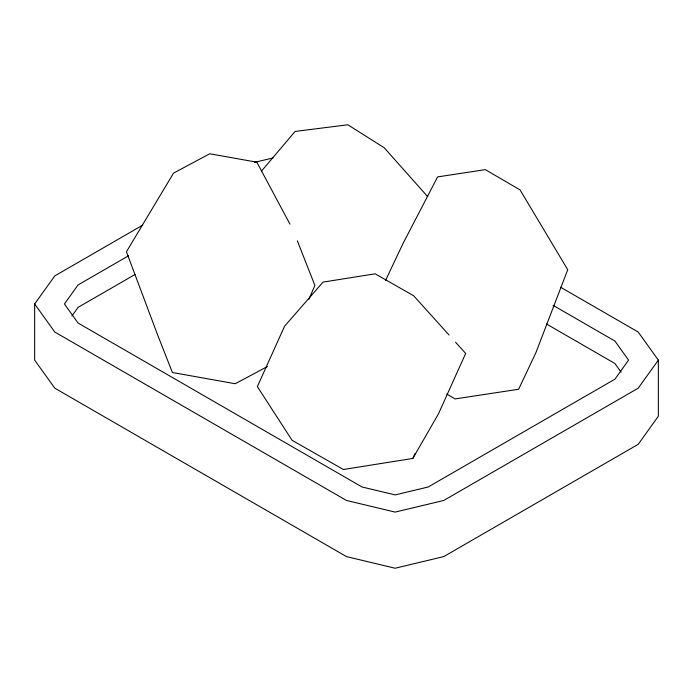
<?xml version="1.0" encoding="UTF-8"?>
<svg xmlns="http://www.w3.org/2000/svg" width="693" height="693" viewBox="0 0 693 693"><rect width="100%" height="100%" fill="white"/><g stroke="black" fill="none" stroke-linecap="round" stroke-linejoin="round"><path stroke-width="1.04" d="M308.87 299.35L314.891 285.447L297.332 240.817M449.038 334.996L413.6 295.703L375.112 273.813L323.033 282.103L284.554 326.247L257.363 386.616L292.082 440.315L343.39 469.499L412.829 458.445L415.038 453.534M385.594 280.37L402.893 243.745L437.621 176.897L485.317 169.646L520.036 189.873L567.732 269.69L535.932 352.624L518.633 389.258L455.041 398.925L446.708 394.074M412.829 458.445L438.478 413.808L465.679 353.439L455.552 342.212M560.611 287.24L638.21 332.042L658.35 360.117L658.35 416.259L638.21 444.326L443.737 556.609L395.123 568.234L346.5 556.609L54.79 388.184L34.65 360.117L34.65 303.976L54.79 275.909L142.68 225.164M71.881 316.025L78.101 307.354L135.057 274.471M658.35 360.117L638.21 388.184L443.737 500.467L395.123 512.092L346.5 500.467L54.79 332.042L34.65 303.976M261.4 171.197L295.071 131.453L347.834 124.766L384.251 147.808L427.746 196.725M128.526 255.795L78.101 284.901L64.423 303.976L78.101 323.051L362.075 487.006L395.123 494.906L428.161 487.006L614.899 379.192L628.577 360.117L614.899 341.043L553.04 305.327M267.403 366.536L235.23 383.731L172.41 372.513L157.839 335.49L126.429 251.767L173.545 173.12L209.728 153.768L256.852 162.188L289.977 224.185M254.435 162.387L273.051 157.935M546.482 323.995L614.899 363.496L621.119 372.167"/></g></svg>
